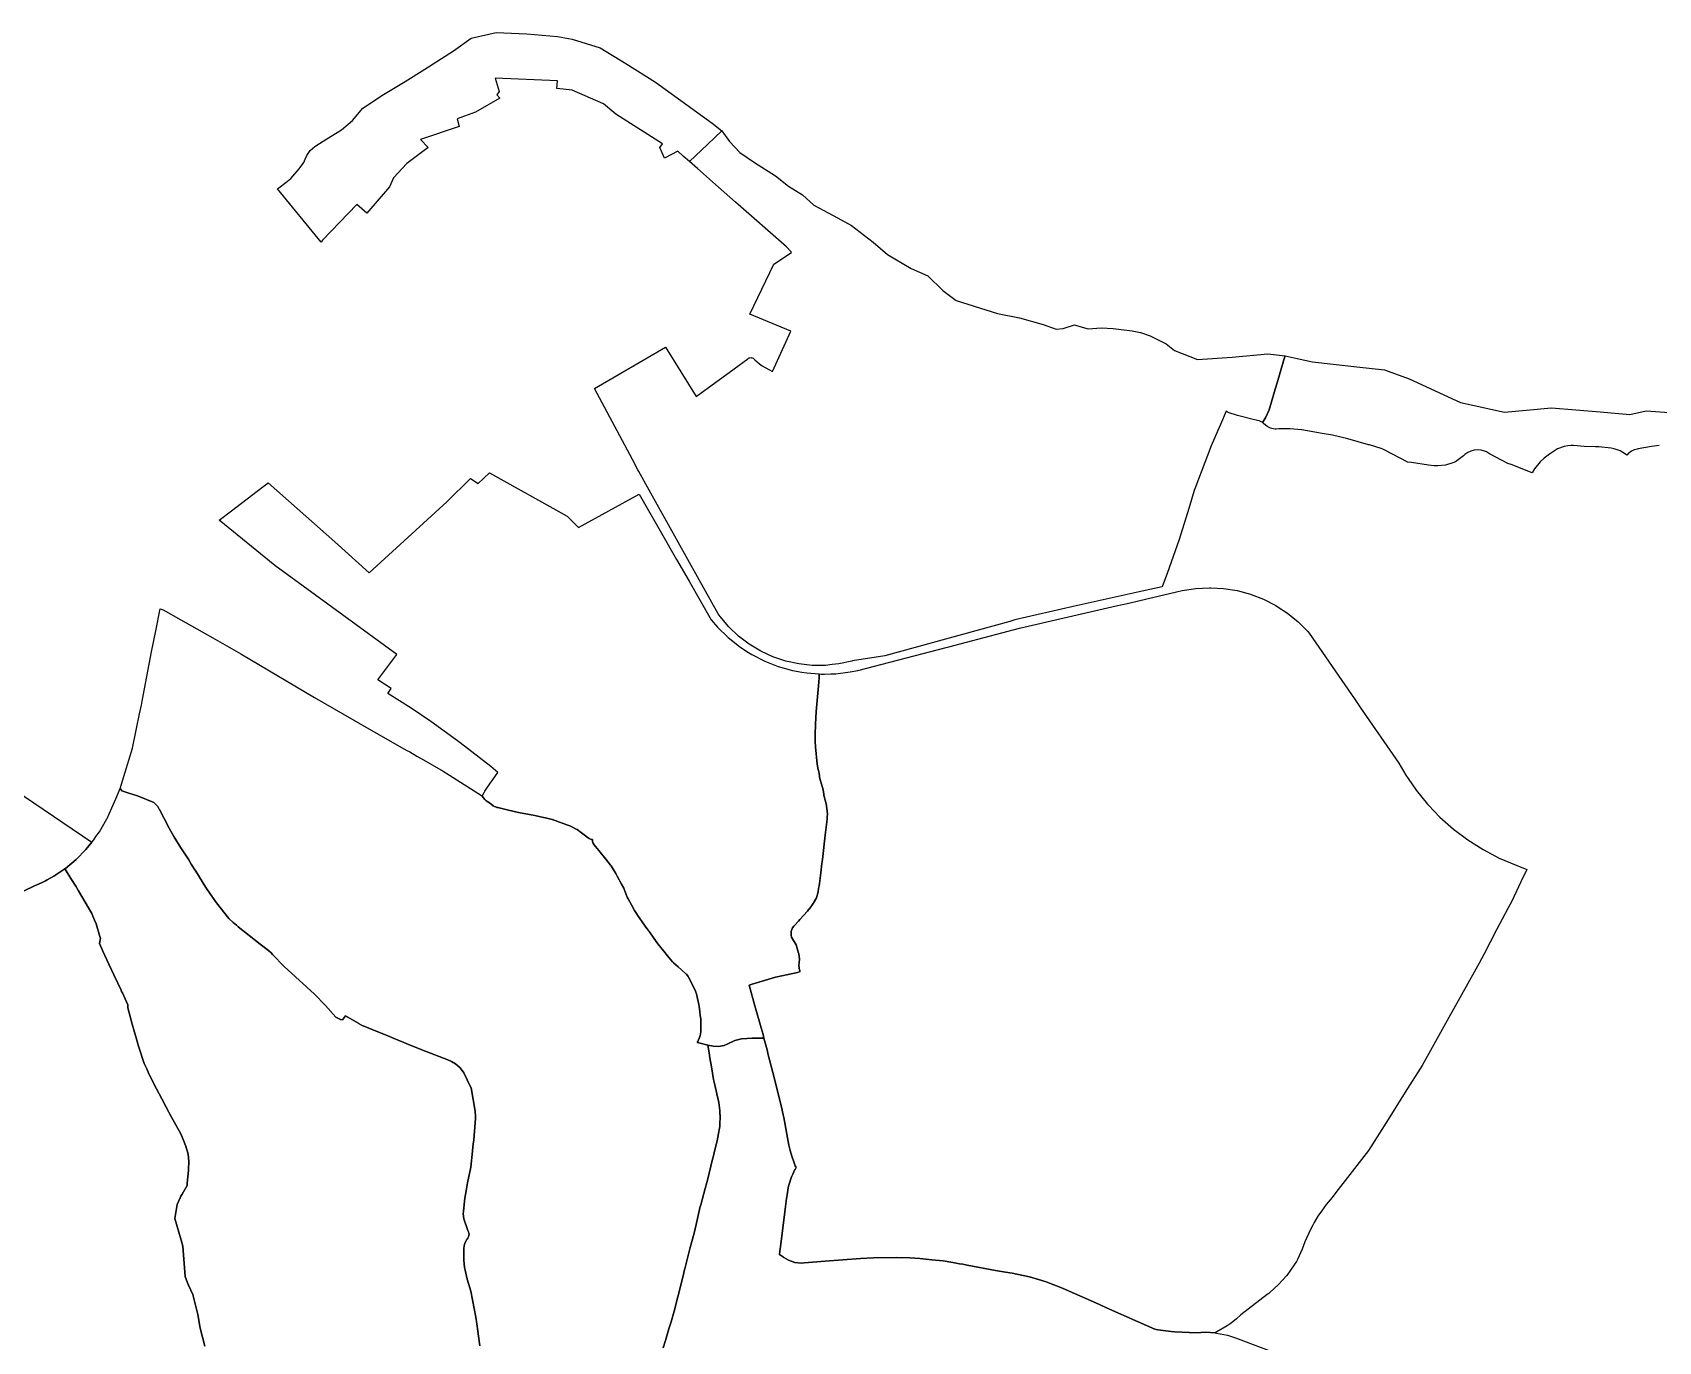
# Model space of a CAD drawing. Header units: inches. Extents: x 280195 to 293923, y 9098893 to 9120289.
# Drawn here: x 290556 to 291463, y 9114320 to 9115051 of the extents above; entities that cross this region are included whole.
import ezdxf

# ---------------------------------------------------------------- set-up
doc = ezdxf.new("R2010")
doc.units = ezdxf.units.IN
doc.header["$MEASUREMENT"] = 0
doc.layers.add('CIS', color=7, linetype='Continuous')

msp = doc.modelspace()

# ---------------------------------------------------------------- linework, layer by layer
at = {"layer": 'CIS'}
for points in [[(290886.9478, 9115033.3325), (290903.4578, 9115022.8549), (290935.1052, 9115000.054), (290940.5284, 9114995.7323), (290932.527, 9114988.2036), (290922.3717, 9114978.6483), (290918.8098, 9114981.6529), (290915.9991, 9114984.4373), (290908.4497, 9114980.4432), (290905.8391, 9114986.5011), (290907.4177, 9114988.5807), (290881.3915, 9115005.0748), (290874.4065, 9115010.79), (290856.9441, 9115018.4099), (290853.6103, 9115018.8861), (290848.3714, 9115019.3624), (290848.6889, 9115023.6488), (290813.9226, 9115025.0775), (290816.2588, 9115017.6335), (290814.8751, 9115015.8699), (290816.6214, 9115013.9649), (290802.9688, 9115006.1861), (290792.8088, 9115002.5349), (290793.9201, 9114998.0899), (290772.33, 9114990.9461), (290776.6163, 9114986.5011), (290764.5513, 9114977.4523), (290757.2488, 9114969.5147), (290754.8675, 9114964.4348), (290742.3345, 9114949.7543), (290736.7263, 9114954.7015), (290717.5612, 9114934.7485), (290716.7674, 9114933.6372), (290692.415, 9114963.4437), (290693.0789, 9114963.9569), (290696.9808, 9114966.9731), (290699.911, 9114969.2382), (290704.4506, 9114974.5563), (290705.0634, 9114975.2064), (290707.047, 9114978.08), (290707.8944, 9114980.0307), (290708.7242, 9114981.9408), (290710.6663, 9114984.7544), (290713.2253, 9114987.0215), (290713.5296, 9114987.2257), (290713.7679, 9114987.3811), (290719.9473, 9114991.2926), (290728.0871, 9114996.2978), (290734.1919, 9115001.6158), (290740.1037, 9115008.4086), (290751.5336, 9115016.0287), (290763.5988, 9115023.3312), (290774.7113, 9115030.1574), (290790.5863, 9115040.4761), (290800.5876, 9115047.4612), (290814.5479, 9115050.6144), (290831.5439, 9115049.8425), (290848.6889, 9115048.4137), (290856.944, 9115046.8262), (290872.5015, 9115042.0637), (290886.9478, 9115033.3325)], [(291119.9227, 9114887.6414), (291127.1989, 9114885.1279), (291131.0353, 9114885.3925), (291137.4441, 9114887.4849), (291140.3208, 9114886.6225), (291145.0668, 9114885.1997), (291152.202, 9114885.7893), (291158.9489, 9114885.3924), (291169.5323, 9114884.2018), (291174.2948, 9114883.2758), (291179.7188, 9114881.2914), (291183.4229, 9114879.5716), (291188.4989, 9114876.8508), (291193.2125, 9114873.2216), (291206.0449, 9114868.1945), (291225.3595, 9114869.5174), (291245.3356, 9114871.2372), (291255.0622, 9114870.1848), (291254.3161, 9114868.0137), (291250.5331, 9114855.0743), (291249.5013, 9114851.6388), (291247.3875, 9114844.6006), (291246.4063, 9114841.3335), (291245.9813, 9114840.0321), (291243.9827, 9114835.6109), (291242.3097, 9114832.9669), (291240.5371, 9114833.8972), (291237.9438, 9114834.5), (291228.4735, 9114836.9436), (291223.7529, 9114838.3654), (291222.0803, 9114839.3527), (291218.8589, 9114831.9423), (291217.337, 9114828.4413), (291213.6797, 9114820.0279), (291204.6515, 9114796.0483), (291204.2474, 9114794.9749), (291201.1671, 9114784.9556), (291195.887, 9114767.7806), (291189.0347, 9114748.7936), (291187.0922, 9114743.4114), (291186.3518, 9114741.3599), (291175.1545, 9114738.938), (291136.5615, 9114730.3602), (291104.0758, 9114722.7812), (291101.2163, 9114721.9932), (291031.4021, 9114702.7559), (291013.5028, 9114699.9792), (291013.1473, 9114699.8795), (291005.8321, 9114698.2693), (291002.0803, 9114697.8612), (290998.3856, 9114697.4593), (290990.8952, 9114697.4593), (290983.4487, 9114698.2691), (290976.1335, 9114699.8795), (290969.0352, 9114702.2712), (290962.2371, 9114705.4164), (290955.8189, 9114709.278), (290949.8558, 9114713.8109), (290944.4179, 9114718.962), (290939.5687, 9114724.671), (290938.4451, 9114726.1917), (290926.9653, 9114746.7954), (290899.9576, 9114795.2681), (290894.1389, 9114805.7113), (290893.6295, 9114806.6256), (290890.5761, 9114812.3308), (290869.3619, 9114851.9698), (290909.0218, 9114874.9989), (290926.2197, 9114847.5484), (290947.4495, 9114862.9448), (290954.9744, 9114868.6133), (290955.2981, 9114868.8343), (290955.7094, 9114869.0261), (290956.1478, 9114869.1435), (290956.5997, 9114869.1831), (290956.9873, 9114869.1491), (290957.0518, 9114869.1435), (290957.4901, 9114869.0261), (290957.9014, 9114868.8343), (290958.2731, 9114868.5741), (290958.5899, 9114868.2581), (290958.8226, 9114867.9888), (290961.4551, 9114865.6567), (290963.0734, 9114864.6878), (290966.7546, 9114862.6349), (290968.7532, 9114861.3772), (290979.0181, 9114883.9591), (290956.1687, 9114893.3661), (290969.5453, 9114921.301), (290979.4667, 9114927.9437), (290979.2043, 9114928.2145), (290976.5494, 9114930.9552), (290948.0977, 9114955.8607), (290938.5497, 9114964.3182), (290931.9098, 9114970.1997), (290926.849, 9114974.6824), (290922.3717, 9114978.6483), (290932.527, 9114988.2036), (290940.5284, 9114995.7323), (290944.8344, 9114989.8236), (290950.5891, 9114983.6324), (290958.6589, 9114978.0762), (290970.433, 9114970.6678), (290977.709, 9114964.847), (290985.5142, 9114959.9522), (290991.8663, 9114954.3257), (291000.1986, 9114949.8185), (291005.0934, 9114947.1728), (291012.8986, 9114942.9394), (291024.9372, 9114933.6791), (291033.007, 9114926.7998), (291046.1039, 9114918.9946), (291055.4966, 9114914.8935), (291063.9633, 9114906.6914), (291071.2376, 9114901.0214), (291094.4413, 9114893.7323), (291106.6936, 9114891.3456), (291119.9227, 9114887.6414)], [(290810.8082, 9114804.9787), (290854.0677, 9114780.7693), (290860.4177, 9114774.4193), (290894.3229, 9114792.9367), (290906.7435, 9114771.3077), (290915.2107, 9114756.563), (290922.2043, 9114744.3844), (290934.5754, 9114722.8417), (290938.152, 9114718.7188), (290943.9812, 9114713.0332), (290950.3476, 9114707.9562), (290954.474, 9114705.2912), (290957.1878, 9114703.5384), (290964.4339, 9114699.8234), (290972.0139, 9114696.8485), (290979.8524, 9114694.6431), (290985.2131, 9114693.6979), (290987.8716, 9114693.2291), (290994.7679, 9114692.6603), (290994.8163, 9114691.4639), (290994.8528, 9114690.5647), (290994.4485, 9114686.0045), (290993.2335, 9114671.7387), (290992.786, 9114664.654), (290992.6815, 9114658.8554), (290992.6642, 9114657.8987), (290992.6099, 9114654.8845), (290992.8691, 9114652.0354), (290993.755, 9114642.2986), (290994.3574, 9114639.0878), (290994.3797, 9114638.9689), (290994.9442, 9114635.9603), (290995.0761, 9114635.2576), (290995.6395, 9114632.9064), (290995.7386, 9114632.6105), (290995.8112, 9114632.3937), (290997.0729, 9114627.9604), (290997.4315, 9114625.6204), (290997.513, 9114625.0882), (290998.8644, 9114619.449), (290999.0096, 9114618.7967), (290999.4303, 9114614.6592), (290999.295, 9114612.7869), (290999.2568, 9114612.2579), (290999.2167, 9114611.7037), (290998.1935, 9114602.6998), (290996.6604, 9114589.2094), (290996.3895, 9114586.8782), (290995.7875, 9114581.6985), (290995.7769, 9114581.6071), (290995.0578, 9114575.7993), (290994.8934, 9114574.4709), (290994.5297, 9114572.9953), (290994.2833, 9114571.0218), (290993.2745, 9114567.8062), (290991.549, 9114564.6205), (290989.3944, 9114561.6523), (290989.311, 9114561.5508), (290988.2901, 9114560.3078), (290984.1151, 9114555.6338), (290983.2125, 9114554.6233), (290980.9645, 9114552.2617), (290980.6554, 9114551.919), (290980.0152, 9114551.0049), (290979.5435, 9114549.9934), (290979.2547, 9114548.9154), (290979.2062, 9114548.3609), (290979.1574, 9114547.8037), (290979.2547, 9114546.692), (290979.4134, 9114546.0529), (290979.4671, 9114545.8366), (290982.0215, 9114541.436), (290983.3427, 9114536.9473), (290983.423, 9114536.6613), (290983.837, 9114533.5179), (290983.695, 9114531.6665), (290983.5571, 9114530.0678), (290983.6989, 9114528.4468), (290984.1201, 9114526.8753), (290984.2082, 9114526.6428), (290983.6526, 9114526.4622), (290982.6906, 9114526.067), (290977.6116, 9114524.9228), (290970.389, 9114523.4266), (290957.3815, 9114519.5168), (290955.6786, 9114519.0049), (290958.9632, 9114507.4212), (290962.4343, 9114495.1796), (290963.4728, 9114491.5171), (290964.0115, 9114489.4481), (290957.4658, 9114489.3459), (290951.5431, 9114488.9978), (290951.4371, 9114488.991), (290948.4838, 9114488.3773), (290947.7107, 9114488.0694), (290943.4138, 9114486.0385), (290941.8387, 9114485.4134), (290941.787, 9114485.4034), (290938.5598, 9114484.7879), (290935.5748, 9114484.9361), (290932.7573, 9114485.5999), (290928.4327, 9114486.6188), (290927.5842, 9114486.7934), (290926.7209, 9114486.9202), (290927.0996, 9114487.5962), (290928.3104, 9114490.7888), (290928.6676, 9114492.939), (290928.7951, 9114495.8476), (290928.7773, 9114496.9376), (290928.6676, 9114500.2789), (290928.4745, 9114502.0883), (290928.2291, 9114504.387), (290927.8976, 9114507.1518), (290927.6796, 9114508.1684), (290926.582, 9114513.2869), (290926.3085, 9114514.0774), (290926.1497, 9114514.5365), (290925.7049, 9114515.6423), (290924.8229, 9114517.6939), (290921.8079, 9114523.5001), (290921.6399, 9114523.9026), (290920.6972, 9114525.1451), (290920.6568, 9114525.1982), (290918.038, 9114527.5008), (290917.9158, 9114527.6083), (290916.1256, 9114529.2219), (290916.0732, 9114529.2691), (290913.551, 9114531.5425), (290912.9661, 9114532.0697), (290910.0608, 9114535.3015), (290908.0207, 9114537.8866), (290904.7436, 9114542.0389), (290903.8424, 9114543.3294), (290900.4012, 9114548.2567), (290899.8901, 9114548.9725), (290899.578, 9114549.4096), (290899.4809, 9114549.5457), (290898.6734, 9114550.6764), (290896.4328, 9114553.8144), (290896.0265, 9114554.3835), (290893.4392, 9114558.0067), (290893.1317, 9114558.4711), (290891.6891, 9114560.6485), (290889.9702, 9114563.7586), (290888.1301, 9114567.088), (290887.8149, 9114567.758), (290887.623, 9114568.1658), (290885.8665, 9114572.6257), (290885.6859, 9114573.0842), (290884.4985, 9114575.3414), (290882.103, 9114579.823), (290881.9411, 9114580.1258), (290881.6974, 9114580.619), (290881.317, 9114581.3681), (290879.7841, 9114583.7923), (290878.68, 9114585.538), (290878.6583, 9114585.5723), (290878.2985, 9114586.0417), (290875.7667, 9114589.2802), (290871.7965, 9114594.1899), (290870.9434, 9114595.2448), (290870.0207, 9114596.386), (290868.6756, 9114598.0493), (290868.3256, 9114599.1058), (290868.2464, 9114599.9396), (290868.2163, 9114600.2567), (290867.8086, 9114600.3077), (290867.1167, 9114600.4931), (290866.4677, 9114600.7958), (290865.9358, 9114601.1614), (290865.0369, 9114601.8554), (290862.1506, 9114604.0841), (290859.687, 9114605.7867), (290858.7977, 9114606.2631), (290856.6878, 9114607.3936), (290855.6521, 9114607.8507), (290854.5657, 9114608.3301), (290849.8894, 9114610.0165), (290847.4242, 9114610.9055), (290846.6761, 9114611.1252), (290846.4316, 9114611.1969), (290842.7229, 9114612.1612), (290840.9987, 9114612.6095), (290836.1081, 9114613.6469), (290827.0206, 9114615.2864), (290821.3942, 9114616.6297), (290815.4216, 9114618.0556), (290814.915, 9114618.1766), (290812.7892, 9114619.1437), (290811.6263, 9114619.9929), (290810.6997, 9114620.6695), (290808.8931, 9114621.83), (290808.1973, 9114622.5243), (290806.6612, 9114624.389), (290807.7236, 9114626.5482), (290808.1107, 9114627.2415), (290809.6034, 9114629.5535), (290815.0013, 9114637.0679), (290815.4501, 9114637.6688), (290811.4739, 9114640.9984), (290794.3828, 9114654.1953), (290792.8921, 9114655.2903), (290778.0754, 9114666.1737), (290767.0597, 9114673.6199), (290753.992, 9114681.7134), (290755.861, 9114684.6373), (290748.3352, 9114689.4036), (290759.1222, 9114703.4517), (290690.8885, 9114753.1218), (290659.7966, 9114778.4217), (290666.6569, 9114783.6593), (290681.0431, 9114794.6426), (290684.9783, 9114797.647), (290687.2112, 9114799.3142), (290724.4821, 9114766.4232), (290743.5394, 9114749.0466), (290786.9957, 9114788.7068), (290800.0927, 9114801.8036), (290804.4582, 9114799.0256), (290810.8082, 9114804.9787)], [(291268.488, 9114715.4626), (291291.9903, 9114681.2682), (291293.744, 9114678.7167), (291297.0888, 9114673.85), (291318.4279, 9114642.8031), (291322.3527, 9114636.1503), (291323.6451, 9114634.2781), (291328.0801, 9114627.8527), (291334.4567, 9114620.0429), (291334.9772, 9114619.501), (291341.441, 9114612.7714), (291348.9877, 9114606.0857), (291357.048, 9114600.0289), (291365.5695, 9114594.6401), (291374.497, 9114589.9546), (291380.7872, 9114587.1788), (291389.854, 9114583.4717), (291388.9493, 9114581.573), (291387.8971, 9114579.3647), (291381.511, 9114565.9615), (291379.3336, 9114561.8168), (291373.0163, 9114549.7917), (291365.8531, 9114536.1561), (291363.2475, 9114531.1962), (291361.5204, 9114527.9087), (291348.1171, 9114503.9372), (291347.3813, 9114502.6212), (291331.4628, 9114474.1514), (291322.037, 9114459.1974), (291312.4509, 9114443.9894), (291301.5475, 9114426.6913), (291284.5841, 9114404.8848), (291281.5915, 9114401.0376), (291281.2283, 9114400.5709), (291277.8304, 9114396.5639), (291275.2771, 9114392.9725), (291273.1954, 9114390.0444), (291271.2616, 9114386.6276), (291270.374, 9114385.0593), (291269.2554, 9114383.0827), (291266.0521, 9114375.753), (291265.3263, 9114373.7444), (291264.5475, 9114371.6437), (291261.8227, 9114365.8531), (291261.2467, 9114364.8333), (291260.0806, 9114362.9024), (291255.9408, 9114357.0679), (291251.1736, 9114351.7336), (291246.4792, 9114347.5384), (291245.8393, 9114346.9666), (291244.9914, 9114346.3019), (291230.326, 9114335.0066), (291227.8874, 9114332.7835), (291225.7518, 9114331.1708), (291224.2787, 9114330.0585), (291222.6204, 9114328.8061), (291216.9046, 9114325.506), (291215.829, 9114324.9853), (291210.4912, 9114325.2857), (291207.9947, 9114325.2201), (291202.4063, 9114325.0732), (291201.506, 9114325.1126), (291193.1246, 9114325.4786), (291191.4285, 9114325.6407), (291183.9135, 9114326.6914), (291182.3257, 9114326.9838), (291172.8674, 9114331.1708), (291155.3096, 9114338.9434), (291151.659, 9114340.5594), (291146.2934, 9114342.9347), (291137.3026, 9114346.9148), (291131.064, 9114349.6766), (291130.6964, 9114349.8385), (291123.4596, 9114352.6624), (291121.5686, 9114353.4003), (291117.1943, 9114354.7026), (291112.1779, 9114356.196), (291102.5883, 9114358.2067), (291098.8758, 9114358.7659), (291095.517, 9114359.3943), (291093.2303, 9114359.8221), (291077.522, 9114362.7608), (291074.982, 9114363.2359), (291073.239, 9114363.562), (291069.3891, 9114364.2449), (291063.9954, 9114365.077), (291057.7158, 9114365.7634), (291051.1149, 9114366.4849), (291045.4146, 9114366.751), (291038.1717, 9114367.0893), (291025.216, 9114366.8877), (291017.8264, 9114366.411), (290998.1108, 9114364.8958), (290986.4719, 9114364.0014), (290984.802, 9114363.9158), (290981.1724, 9114364.3246), (290977.7249, 9114365.531), (290975.1747, 9114367.0599), (290974.9927, 9114367.1975), (290972.647, 9114368.6352), (290972.8979, 9114370.8136), (290973.1793, 9114373.0436), (290975.8187, 9114393.9615), (290976.0158, 9114395.5235), (290976.5664, 9114399.8874), (290976.6836, 9114400.8157), (290976.8735, 9114402.048), (290977.472, 9114405.9319), (290977.7174, 9114406.7477), (290978.096, 9114408.006), (290979.115, 9114411.3932), (290979.5994, 9114412.4266), (290980.0902, 9114413.4734), (290981.3077, 9114416.0705), (290981.3474, 9114416.1553), (290981.3659, 9114416.1948), (290981.5358, 9114416.5571), (290981.939, 9114417.1665), (290981.9089, 9114417.2072), (290981.7094, 9114417.6887), (290981.5013, 9114418.1909), (290980.6154, 9114420.329), (290979.6049, 9114423.5719), (290978.6326, 9114426.692), (290978.6135, 9114426.7532), (290977.9698, 9114429.7075), (290975.0372, 9114445.1732), (290974.7508, 9114446.6839), (290973.7394, 9114450.8858), (290969.933, 9114466.7012), (290969.9158, 9114466.7724), (290966.2359, 9114480.905), (290966.219, 9114480.9701), (290965.7028, 9114482.9524), (290964.0115, 9114489.4481), (290963.4728, 9114491.5171), (290962.4343, 9114495.1796), (290958.9632, 9114507.4212), (290955.6786, 9114519.0049), (290957.3815, 9114519.5168), (290970.389, 9114523.4266), (290977.6116, 9114524.9228), (290982.6906, 9114526.067), (290983.6526, 9114526.4622), (290984.2082, 9114526.6428), (290984.1201, 9114526.8753), (290983.6989, 9114528.4468), (290983.5571, 9114530.0678), (290983.695, 9114531.6665), (290983.837, 9114533.5179), (290983.423, 9114536.6613), (290983.3427, 9114536.9473), (290982.0215, 9114541.436), (290979.4671, 9114545.8366), (290979.4134, 9114546.0529), (290979.2547, 9114546.692), (290979.1574, 9114547.8037), (290979.2062, 9114548.3609), (290979.2547, 9114548.9154), (290979.5435, 9114549.9934), (290980.0152, 9114551.0049), (290980.6554, 9114551.919), (290980.9645, 9114552.2617), (290983.2125, 9114554.6233), (290984.1151, 9114555.6338), (290988.2901, 9114560.3078), (290989.311, 9114561.5508), (290989.3944, 9114561.6523), (290991.549, 9114564.6205), (290993.2745, 9114567.8062), (290994.2833, 9114571.0218), (290994.5297, 9114572.9953), (290994.8934, 9114574.4709), (290995.0578, 9114575.7993), (290995.7769, 9114581.6071), (290995.7875, 9114581.6985), (290996.3895, 9114586.8782), (290996.6604, 9114589.2094), (290998.1935, 9114602.6998), (290999.2167, 9114611.7037), (290999.2568, 9114612.2579), (290999.295, 9114612.7869), (290999.4303, 9114614.6592), (290999.0096, 9114618.7967), (290998.8644, 9114619.449), (290997.513, 9114625.0882), (290997.4315, 9114625.6204), (290997.0729, 9114627.9604), (290995.8112, 9114632.3937), (290995.7386, 9114632.6105), (290995.6395, 9114632.9064), (290995.0761, 9114635.2576), (290994.9442, 9114635.9603), (290994.3797, 9114638.9689), (290994.3574, 9114639.0878), (290993.755, 9114642.2986), (290992.8691, 9114652.0354), (290992.6099, 9114654.8845), (290992.6642, 9114657.8987), (290992.6815, 9114658.8554), (290992.786, 9114664.654), (290993.2335, 9114671.7387), (290994.4485, 9114686.0045), (290994.8528, 9114690.5647), (290994.8163, 9114691.4639), (290994.7679, 9114692.6603), (290995.9917, 9114692.6206), (290997.7801, 9114692.634), (291001.2883, 9114692.6603), (291004.132, 9114692.8236), (291012.2117, 9114693.8361), (291016.3343, 9114694.673), (291065.7905, 9114707.512), (291067.2677, 9114707.8955), (291106.7688, 9114718.1501), (291131.5876, 9114723.8995), (291160.6377, 9114730.6291), (291167.6401, 9114732.2513), (291177.8238, 9114734.6104), (291194.2712, 9114738.4205), (291197.4066, 9114739.1587), (291205.0521, 9114740.3697), (291208.8342, 9114740.5679), (291212.7824, 9114740.7748), (291213.5028, 9114740.737), (291220.5126, 9114740.3697), (291228.158, 9114739.1588), (291235.6351, 9114737.1553), (291236.0004, 9114737.0151), (291242.8617, 9114734.3812), (291249.7588, 9114730.8669), (291250.6087, 9114730.3151), (291256.2508, 9114726.651), (291262.2666, 9114721.7796), (291267.7401, 9114716.306), (291268.488, 9114715.4626)]]:
    msp.add_lwpolyline(points, close=True, dxfattribs=at)
for points in [[(291463.8418, 9114820.2031), (291459.5401, 9114819.5956), (291452.0417, 9114818.2266), (291451.6182, 9114818.1612), (291449.9363, 9114817.7106), (291448.3582, 9114816.9747), (291447.549, 9114816.4082), (291446.9317, 9114815.976), (291445.7255, 9114814.7744), (291445.0997, 9114815.3002), (291442.0747, 9114817.2009), (291438.7027, 9114818.3807), (291436.9405, 9114818.6803), (291430.1789, 9114819.4428), (291428.337, 9114819.4919), (291421.9994, 9114819.6607), (291416.0375, 9114820.2342), (291414.6181, 9114820.2138), (291412.8776, 9114819.9472), (291410.7082, 9114819.6149), (291406.9989, 9114818.2411), (291403.642, 9114816.1488), (291402.5623, 9114815.2492), (291401.0919, 9114814.23), (291399.6953, 9114813.0009), (291397.3802, 9114810.9632), (291394.2739, 9114807.1162), (291392.8804, 9114804.8355), (291381.1131, 9114809.4724), (291379.3352, 9114810.1731), (291369.0716, 9114815.5041), (291367.3473, 9114816.5702), (291366.3227, 9114817.002), (291364.4384, 9114817.5069), (291362.4949, 9114817.6769), (291360.5516, 9114817.5069), (291358.6673, 9114817.0019), (291356.8993, 9114816.1775), (291355.3013, 9114815.0586), (291354.6205, 9114814.4378), (291350.0224, 9114811.0752), (291348.5379, 9114810.3936), (291344.4785, 9114809.1621), (291340.2566, 9114808.7463), (291338.0345, 9114808.8607), (291335.03, 9114809.1612), (291325.5203, 9114810.5964), (291323.329, 9114810.9082), (291323.2941, 9114810.9327), (291323.1351, 9114811.0718), (291310.617, 9114817.5133), (291309.5872, 9114818.0432), (291308.6101, 9114818.4242), (291302.1263, 9114820.4446), (291301.5406, 9114820.5857), (291290.0763, 9114823.8053), (291281.3923, 9114825.8799), (291275.7072, 9114826.8398), (291264.2944, 9114828.9722), (291264.0502, 9114828.9934), (291257.7649, 9114829.5385), (291254.0562, 9114829.4462), (291251.6148, 9114829.3854), (291251.4855, 9114829.3823), (291250.0075, 9114829.2647), (291249.3658, 9114829.3208), (291248.3851, 9114829.4066), (291246.812, 9114829.8281), (291245.3359, 9114830.5164), (291244.0019, 9114831.4506), (291242.9246, 9114832.5146), (291242.9062, 9114832.5294), (291242.7391, 9114832.652), (291242.3097, 9114832.9669), (291243.9827, 9114835.6109), (291245.9813, 9114840.0321), (291246.4063, 9114841.3335), (291247.3875, 9114844.6006), (291249.5013, 9114851.6388), (291250.5331, 9114855.0743), (291254.3161, 9114868.0137), (291255.0622, 9114870.1848), (291261.6588, 9114868.7653), (291270.2403, 9114866.9186), (291295.0249, 9114864.0367), (291310.3952, 9114862.3075), (291324.2285, 9114857.3122), (291352.8556, 9114844.2474), (291352.8556, 9114844.2474), (291377.4068, 9114838.7962), (291403.6535, 9114841.1245), (291430.9585, 9114839.0078), (291447.4686, 9114837.5262), (291456.5703, 9114839.4312), (291469.4819, 9114838.5845)], [(290805.2797, 9114317.782), (290804.6193, 9114323.0491), (290804.2631, 9114325.8894), (290803.6916, 9114330.0146), (290803.1707, 9114333.7735), (290800.3892, 9114348.2307), (290798.2869, 9114354.8736), (290797.0952, 9114359.891), (290796.8829, 9114361.4897), (290796.3549, 9114365.4651), (290796.3572, 9114369.0435), (290796.3581, 9114370.4762), (290796.5254, 9114372.0513), (290796.5253, 9114372.0831), (290796.6539, 9114373.552), (290797.0355, 9114374.9762), (290797.6586, 9114376.3126), (290798.0112, 9114376.8716), (290798.3302, 9114377.2121), (290798.7564, 9114377.8208), (290799.0705, 9114378.4942), (290799.2628, 9114379.212), (290799.3275, 9114379.9522), (290799.2628, 9114380.6925), (290799.0705, 9114381.4102), (290798.7564, 9114382.0837), (290798.7394, 9114382.1131), (290796.4038, 9114388.6195), (290796.1068, 9114391.336), (290796.1914, 9114392.7922), (290797.0407, 9114400.0766), (290797.6744, 9114404.1407), (290798.3941, 9114408.7569), (290800.3051, 9114417.3851), (290801.265, 9114426.3931), (290801.3018, 9114426.7386), (290801.6798, 9114430.2874), (290801.938, 9114432.7094), (290802.9289, 9114444.5909), (290802.9391, 9114444.8865), (290802.9704, 9114445.7947), (290802.7165, 9114448.7635), (290800.4901, 9114461.6898), (290799.0915, 9114464.5481), (290797.4878, 9114467.8257), (290796.413, 9114469.9161), (290796.3981, 9114469.945), (290796.3762, 9114469.987), (290794.4031, 9114472.8456), (290791.803, 9114475.1491), (290789.4932, 9114476.4474), (290787.59, 9114477.2973), (290775.4791, 9114481.9934), (290765.5323, 9114485.9283), (290763.0217, 9114486.9215), (290759.7587, 9114488.2783), (290751.8147, 9114491.5816), (290750.3213, 9114492.1988), (290743.4823, 9114495.0254), (290739.3091, 9114496.7228), (290737.9517, 9114497.4587), (290737.8426, 9114497.5179), (290730.3738, 9114501.8608), (290728.6797, 9114499.5784), (290727.5799, 9114499.8412), (290724.9504, 9114501.0941), (290719.2616, 9114507.5796), (290713.0437, 9114514.0652), (290708.8365, 9114517.9117), (290696.1763, 9114529.4859), (290689.6939, 9114536.1041), (290688.779, 9114536.9578), (290687.5105, 9114538.1417), (290687.3019, 9114538.3363), (290682.8147, 9114541.796), (290670.5116, 9114551.4593), (290669.4625, 9114552.4135), (290667.7172, 9114554.001), (290665.2923, 9114556.2066), (290658.2743, 9114564.8942), (290654.7283, 9114570.0184), (290652.3208, 9114573.4973), (290646.7292, 9114582.576), (290645.8818, 9114583.9519), (290644.9693, 9114585.4336), (290644.2505, 9114586.6007), (290642.8135, 9114588.8792), (290642.1284, 9114589.9657), (290638.5238, 9114595.6816), (290634.5262, 9114602.0207), (290632.0026, 9114606.7007), (290629.1018, 9114612.0802), (290626.465, 9114616.965), (290626.3322, 9114617.2111), (290625.5294, 9114618.6984), (290623.2804, 9114620.9488), (290614.2849, 9114624.6566), (290609.3366, 9114626.2328), (290605.5542, 9114627.4378), (290604.6208, 9114628.7894), (290607.3319, 9114637.7735), (290611.3803, 9114651.1898), (290613.3328, 9114660.4233), (290613.7188, 9114662.249), (290615.4399, 9114670.3888), (290616.4563, 9114675.195), (290616.8726, 9114677.4088), (290622.0552, 9114704.9691), (290624.4842, 9114716.7995), (290626.9867, 9114728.9882), (290628.5555, 9114728.4371), (290638.3454, 9114722.8723), (290650.2779, 9114716.179), (290657.5943, 9114712.075), (290671.8821, 9114703.862), (290713.0915, 9114679.5573), (290739.8145, 9114664.062), (290764.255, 9114650.0905), (290766.231, 9114649.1412), (290770.2484, 9114646.7537), (290774.012, 9114644.6606), (290784.8599, 9114638.4365), (290788.4672, 9114636.1583), (290806.3301, 9114624.8771), (290806.6612, 9114624.389), (290808.1973, 9114622.5243), (290808.8931, 9114621.83), (290810.6997, 9114620.6695), (290811.6263, 9114619.9929), (290812.7892, 9114619.1437), (290814.915, 9114618.1766), (290815.4216, 9114618.0556), (290821.3942, 9114616.6297), (290827.0206, 9114615.2864), (290836.1081, 9114613.6469), (290840.9987, 9114612.6095), (290842.7229, 9114612.1612), (290846.4316, 9114611.1969), (290846.6761, 9114611.1252), (290847.4242, 9114610.9055), (290849.8894, 9114610.0165), (290854.5657, 9114608.3301), (290855.6521, 9114607.8507), (290856.6878, 9114607.3936), (290858.7977, 9114606.2631), (290859.687, 9114605.7867), (290862.1506, 9114604.0841), (290865.0369, 9114601.8554), (290865.9358, 9114601.1614), (290866.4677, 9114600.7958), (290867.1167, 9114600.4931), (290867.8086, 9114600.3077), (290868.2163, 9114600.2567), (290868.2464, 9114599.9396), (290868.3256, 9114599.1058), (290868.6756, 9114598.0493), (290870.0207, 9114596.386), (290870.9434, 9114595.2448), (290871.7965, 9114594.1899), (290875.7667, 9114589.2802), (290878.2985, 9114586.0417), (290878.6583, 9114585.5723), (290878.68, 9114585.538), (290879.7841, 9114583.7923), (290881.317, 9114581.3681), (290881.6974, 9114580.619), (290881.9411, 9114580.1258), (290882.103, 9114579.823), (290884.4985, 9114575.3414), (290885.6859, 9114573.0842), (290885.8665, 9114572.6257), (290887.623, 9114568.1658), (290887.8149, 9114567.758), (290888.1301, 9114567.088), (290889.9702, 9114563.7586), (290891.6891, 9114560.6485), (290893.1317, 9114558.4711), (290893.4392, 9114558.0067), (290896.0265, 9114554.3835), (290896.4328, 9114553.8144), (290898.6734, 9114550.6764), (290899.4809, 9114549.5457), (290899.578, 9114549.4096), (290899.8901, 9114548.9725), (290900.4012, 9114548.2567), (290903.8424, 9114543.3294), (290904.7436, 9114542.0389), (290908.0207, 9114537.8866), (290910.0608, 9114535.3015), (290912.9661, 9114532.0697), (290913.551, 9114531.5425), (290916.0732, 9114529.2691), (290916.1256, 9114529.2219), (290917.9158, 9114527.6083), (290918.038, 9114527.5008), (290920.6568, 9114525.1982), (290920.6972, 9114525.1451), (290921.6399, 9114523.9026), (290921.8079, 9114523.5001), (290924.8229, 9114517.6939), (290925.7049, 9114515.6423), (290926.1497, 9114514.5365), (290926.3085, 9114514.0774), (290926.582, 9114513.2869), (290927.6796, 9114508.1684), (290927.8976, 9114507.1518), (290928.2291, 9114504.387), (290928.4745, 9114502.0883), (290928.4745, 9114502.0883), (290928.6676, 9114500.2789), (290928.7773, 9114496.9376), (290928.7951, 9114495.8476), (290928.6676, 9114492.939), (290928.3104, 9114490.7888), (290927.0996, 9114487.5962), (290926.7209, 9114486.9202), (290927.5842, 9114486.7934), (290928.4327, 9114486.6188), (290932.7573, 9114485.5999), (290933.3662, 9114481.2424), (290933.8466, 9114478.4069), (290934.6977, 9114473.3838), (290935.9019, 9114466.2751), (290936.146, 9114464.834), (290938.793, 9114453.4537), (290939.4552, 9114449.0239), (290939.3104, 9114446.7639), (290939.6222, 9114446.8012), (290939.3898, 9114440.1557), (290939.2243, 9114439.2525), (290938.6733, 9114436.245), (290937.9355, 9114432.2174), (290936.2923, 9114425.7018), (290935.7795, 9114423.6685), (290935.1455, 9114421.155), (290932.5802, 9114410.9827), (290932.0543, 9114408.8253), (290931.2579, 9114405.5584), (290928.7185, 9114396.3634), (290928.481, 9114395.5036), (290926.6185, 9114387.172), (290926.2332, 9114385.4485), (290924.9597, 9114380.5765), (290922.8612, 9114372.5493), (290919.8412, 9114360.6711), (290919.5442, 9114359.5029), (290919.0265, 9114357.4669), (290915.9109, 9114345.0384), (290913.9357, 9114337.1587), (290912.2165, 9114331.2054), (290910.9709, 9114327.1737), (290908.9785, 9114320.7254), (290908.9554, 9114320.6507), (290907.7202, 9114316.6527)], [(290540.0841, 9114631.6705), (290588.7963, 9114598.7459), (290585.4653, 9114594.6789), (290580.0342, 9114589.1061), (290574.0589, 9114584.1213), (290573.6402, 9114583.8396), (290567.6028, 9114579.7773), (290563.7693, 9114577.7362), (290562.962, 9114577.3063), (290560.7342, 9114576.1202), (290556.8032, 9114574.4145), (290539.1037, 9114565.9377)], [(290651.8574, 9114317.6125), (290649.3174, 9114327.5609), (290647.8357, 9114335.1809), (290645.084, 9114346.3992), (290642.7501, 9114351.5674), (290642.1207, 9114352.9609), (290640.8507, 9114356.3476), (290639.5807, 9114373.2809), (290638.5579, 9114376.7217), (290637.2524, 9114381.1126), (290635.1357, 9114388.7326), (290635.6817, 9114392.0996), (290636.4057, 9114396.5643), (290638.1032, 9114400.2988), (290638.5224, 9114401.221), (290639.1889, 9114402.3864), (290641.9114, 9114407.1465), (290642.0444, 9114408.5162), (290642.7254, 9114415.5315), (290642.7834, 9114417.256), (290642.8595, 9114419.5148), (290642.8506, 9114420.5375), (290642.4398, 9114424.6994), (290641.2091, 9114429.1588), (290641.0346, 9114429.6108), (290639.7294, 9114432.8995), (290638.8402, 9114435.14), (290638.1713, 9114436.3589), (290636.7111, 9114439.0195), (290632.2571, 9114446.9975), (290631.6604, 9114448.1461), (290629.9829, 9114451.3751), (290627.7775, 9114455.6206), (290624.8607, 9114461.2354), (290620.9782, 9114468.807), (290620.6525, 9114469.5341), (290619.4182, 9114472.2894), (290618.0351, 9114475.3773), (290615.029, 9114484.4206), (290614.6946, 9114485.5362), (290613.8469, 9114488.3641), (290611.2099, 9114497.1614), (290610.3165, 9114500.7322), (290608.8929, 9114506.4224), (290608.832, 9114506.699), (290608.7808, 9114507.2847), (290608.8321, 9114507.8704), (290608.8856, 9114508.0702), (290605.8004, 9114514.6883), (290605.3994, 9114515.5486), (290605.1209, 9114516.146), (290601.2982, 9114524.3463), (290598.3015, 9114530.7745), (290594.9626, 9114537.9367), (290592.9772, 9114542.1959), (290593.5788, 9114545.2241), (290593.287, 9114546.1745), (290591.0939, 9114553.3182), (290590.2938, 9114555.2679), (290588.9939, 9114558.4355), (290588.6538, 9114559.0144), (290581.2435, 9114571.6262), (290579.7454, 9114574.176), (290576.9806, 9114578.5581), (290573.7691, 9114583.6479), (290573.6402, 9114583.8396), (290574.0589, 9114584.1213), (290580.0342, 9114589.1061), (290585.4653, 9114594.6789), (290588.7963, 9114598.7459), (290589.7945, 9114600.1701), (290591.0023, 9114601.8934), (290592.9392, 9114604.6568), (290597.1125, 9114611.8635), (290597.2202, 9114612.0718), (290599.9788, 9114617.9316), (290602.1544, 9114623.0204), (290604.6208, 9114628.7894), (290605.5542, 9114627.4378), (290609.3366, 9114626.2328), (290614.2849, 9114624.6566), (290623.2804, 9114620.9488), (290625.5294, 9114618.6984), (290626.3322, 9114617.2111), (290626.465, 9114616.965), (290629.1018, 9114612.0802), (290632.0026, 9114606.7007), (290634.5262, 9114602.0207), (290638.5238, 9114595.6816), (290642.1284, 9114589.9657), (290642.8135, 9114588.8792), (290644.2505, 9114586.6007), (290644.9693, 9114585.4336), (290645.8818, 9114583.9519), (290646.7292, 9114582.576), (290652.3208, 9114573.4973), (290654.7283, 9114570.0184), (290658.2743, 9114564.8942), (290665.2923, 9114556.2066), (290667.7172, 9114554.001), (290669.4625, 9114552.4135), (290670.5116, 9114551.4593), (290682.8147, 9114541.796), (290687.3019, 9114538.3363), (290687.5105, 9114538.1417), (290688.779, 9114536.9578), (290689.6939, 9114536.1041), (290696.1763, 9114529.4859), (290708.8365, 9114517.9117), (290713.0437, 9114514.0652), (290719.2616, 9114507.5796), (290724.9504, 9114501.0941), (290727.5799, 9114499.8412), (290727.5799, 9114499.8412), (290728.6797, 9114499.5784), (290730.3738, 9114501.8608), (290737.8426, 9114497.5179), (290737.9517, 9114497.4587), (290739.3091, 9114496.7228), (290743.4823, 9114495.0254), (290750.3213, 9114492.1988), (290751.8147, 9114491.5816), (290759.7587, 9114488.2783), (290763.0217, 9114486.9215), (290765.5323, 9114485.9283), (290775.4791, 9114481.9934), (290787.59, 9114477.2973), (290789.4932, 9114476.4474), (290791.803, 9114475.1491), (290794.4031, 9114472.8456), (290796.3762, 9114469.987), (290796.3981, 9114469.945), (290796.413, 9114469.9161), (290797.4878, 9114467.8257), (290799.0915, 9114464.5481), (290800.4901, 9114461.6898), (290802.7165, 9114448.7635), (290802.9704, 9114445.7947), (290802.9391, 9114444.8865), (290802.9289, 9114444.5909), (290801.938, 9114432.7094), (290801.6798, 9114430.2874), (290801.3018, 9114426.7386), (290801.265, 9114426.3931), (290800.3051, 9114417.3851), (290798.3941, 9114408.7569), (290797.6744, 9114404.1407), (290797.0407, 9114400.0766), (290796.1914, 9114392.7922), (290796.1068, 9114391.336), (290796.4038, 9114388.6195), (290798.7394, 9114382.1131), (290798.7564, 9114382.0837), (290799.0705, 9114381.4102), (290799.2628, 9114380.6925), (290799.3275, 9114379.9522), (290799.2628, 9114379.212), (290799.0705, 9114378.4942), (290798.7564, 9114377.8208), (290798.3302, 9114377.2121), (290798.0112, 9114376.8716), (290797.6586, 9114376.3126), (290797.0355, 9114374.9762), (290796.6539, 9114373.552), (290796.5253, 9114372.0831), (290796.5254, 9114372.0513), (290796.3581, 9114370.4762), (290796.3572, 9114369.0435), (290796.3549, 9114365.4651), (290796.8829, 9114361.4897), (290797.0952, 9114359.891), (290798.2869, 9114354.8736), (290800.3892, 9114348.2307), (290803.1707, 9114333.7735), (290803.6916, 9114330.0146), (290804.2631, 9114325.8894), (290804.6193, 9114323.0491), (290805.2797, 9114317.782)], [(290539.1037, 9114565.9377), (290556.8032, 9114574.4145), (290560.7342, 9114576.1202), (290562.962, 9114577.3063), (290563.7693, 9114577.7362), (290567.6028, 9114579.7773), (290573.6402, 9114583.8396), (290573.7691, 9114583.6479), (290576.9806, 9114578.5581), (290579.7454, 9114574.176), (290581.2435, 9114571.6262), (290588.6538, 9114559.0144), (290588.9939, 9114558.4355), (290590.2938, 9114555.2679), (290591.0939, 9114553.3182), (290593.287, 9114546.1745), (290593.5788, 9114545.2241), (290592.9772, 9114542.1959), (290594.9626, 9114537.9367), (290598.3015, 9114530.7745), (290601.2982, 9114524.3463), (290605.1209, 9114516.146), (290605.3994, 9114515.5486), (290605.8004, 9114514.6883), (290608.8856, 9114508.0702), (290608.8321, 9114507.8704), (290608.7808, 9114507.2847), (290608.832, 9114506.699), (290608.8929, 9114506.4224), (290610.3165, 9114500.7322), (290611.2099, 9114497.1614), (290613.8469, 9114488.3641), (290614.6946, 9114485.5362), (290615.029, 9114484.4206), (290618.0351, 9114475.3773), (290619.4182, 9114472.2894), (290620.6525, 9114469.5341), (290620.9782, 9114468.807), (290624.8607, 9114461.2354), (290627.7775, 9114455.6206), (290629.9829, 9114451.3751), (290631.6604, 9114448.1461), (290632.2571, 9114446.9975), (290636.7111, 9114439.0195), (290638.1713, 9114436.3589), (290638.8402, 9114435.14), (290639.7294, 9114432.8995), (290641.0346, 9114429.6108), (290641.2091, 9114429.1588), (290642.4398, 9114424.6994), (290642.8506, 9114420.5375), (290642.8595, 9114419.5148), (290642.7834, 9114417.256), (290642.7254, 9114415.5315), (290642.0444, 9114408.5162), (290641.9114, 9114407.1465), (290639.1889, 9114402.3864), (290638.5224, 9114401.221), (290638.1032, 9114400.2988), (290636.4057, 9114396.5643), (290635.6817, 9114392.0996), (290635.1357, 9114388.7326), (290637.2524, 9114381.1126), (290638.5579, 9114376.7217), (290639.5807, 9114373.2809), (290639.5807, 9114373.2809), (290640.8507, 9114356.3476), (290642.1207, 9114352.9609), (290642.7501, 9114351.5674), (290645.084, 9114346.3992), (290647.8357, 9114335.1809), (290649.3174, 9114327.5609), (290651.8574, 9114317.6125)], [(290907.7202, 9114316.6527), (290908.9554, 9114320.6507), (290908.9785, 9114320.7254), (290910.9709, 9114327.1737), (290912.2165, 9114331.2054), (290913.9357, 9114337.1587), (290915.9109, 9114345.0384), (290919.0265, 9114357.4669), (290919.5442, 9114359.5029), (290919.8412, 9114360.6711), (290922.8612, 9114372.5493), (290924.9597, 9114380.5765), (290926.2332, 9114385.4485), (290926.6185, 9114387.172), (290928.481, 9114395.5036), (290928.7185, 9114396.3634), (290931.2579, 9114405.5584), (290932.0543, 9114408.8253), (290932.5802, 9114410.9827), (290935.1455, 9114421.155), (290935.7795, 9114423.6685), (290936.2923, 9114425.7018), (290937.9355, 9114432.2174), (290938.6733, 9114436.245), (290939.2243, 9114439.2525), (290939.3898, 9114440.1557), (290939.6222, 9114446.8012), (290939.3104, 9114446.7639), (290939.4552, 9114449.0239), (290938.793, 9114453.4537), (290936.146, 9114464.834), (290935.9019, 9114466.2751), (290934.6977, 9114473.3838), (290933.8466, 9114478.4069), (290933.3662, 9114481.2424), (290932.7573, 9114485.5999), (290935.5748, 9114484.9361), (290938.5598, 9114484.7879), (290941.787, 9114485.4034), (290941.8387, 9114485.4134), (290943.4138, 9114486.0385), (290947.7107, 9114488.0694), (290948.4838, 9114488.3773), (290951.4371, 9114488.991), (290951.5431, 9114488.9978), (290957.4658, 9114489.3459), (290964.0115, 9114489.4481), (290965.7028, 9114482.9524), (290966.219, 9114480.9701), (290966.2359, 9114480.905), (290969.9158, 9114466.7724), (290969.933, 9114466.7012), (290973.7394, 9114450.8858), (290974.7508, 9114446.6839), (290975.0372, 9114445.1732), (290977.9698, 9114429.7075), (290978.6135, 9114426.7532), (290978.6326, 9114426.692), (290979.6049, 9114423.5719), (290980.6154, 9114420.329), (290981.5013, 9114418.1909), (290981.7094, 9114417.6887), (290981.9089, 9114417.2072), (290981.939, 9114417.1665), (290981.5358, 9114416.5571), (290981.3659, 9114416.1948), (290981.3474, 9114416.1553), (290981.3077, 9114416.0705), (290980.0902, 9114413.4734), (290979.5994, 9114412.4266), (290979.115, 9114411.3932), (290978.096, 9114408.006), (290977.7174, 9114406.7477), (290977.472, 9114405.9319), (290976.8735, 9114402.048), (290976.6836, 9114400.8157), (290976.5664, 9114399.8874), (290976.0158, 9114395.5235), (290975.8187, 9114393.9615), (290973.1793, 9114373.0436), (290972.8979, 9114370.8136), (290972.647, 9114368.6352), (290974.9927, 9114367.1975), (290975.1747, 9114367.0599), (290977.7249, 9114365.531), (290981.1724, 9114364.3246), (290984.802, 9114363.9158), (290986.4719, 9114364.0014), (290998.1108, 9114364.8958), (291017.8264, 9114366.411), (291025.216, 9114366.8877), (291038.1717, 9114367.0893), (291045.4146, 9114366.751), (291051.1149, 9114366.4849), (291057.7158, 9114365.7634), (291063.9954, 9114365.077), (291069.3891, 9114364.2449), (291073.239, 9114363.562), (291074.982, 9114363.2359), (291077.522, 9114362.7608), (291093.2303, 9114359.8221), (291095.517, 9114359.3943), (291098.8758, 9114358.7659), (291102.5883, 9114358.2067), (291112.1779, 9114356.196), (291117.1943, 9114354.7026), (291121.5686, 9114353.4003), (291123.4596, 9114352.6624), (291130.6964, 9114349.8385), (291131.064, 9114349.6766), (291137.3026, 9114346.9148), (291146.2934, 9114342.9347), (291151.659, 9114340.5594), (291155.3096, 9114338.9434), (291172.8674, 9114331.1708), (291182.3257, 9114326.9838), (291183.9135, 9114326.6914), (291191.4285, 9114325.6407), (291193.1246, 9114325.4786), (291201.506, 9114325.1126), (291202.4063, 9114325.0732), (291207.9947, 9114325.2201), (291210.4912, 9114325.2857), (291215.829, 9114324.9853), (291216.7009, 9114324.8786), (291222.8043, 9114323.6646), (291227.3405, 9114322.2019), (291255.9975, 9114311.349)]]:
    msp.add_lwpolyline(points, dxfattribs=at)

doc.saveas('drawing.dxf')
